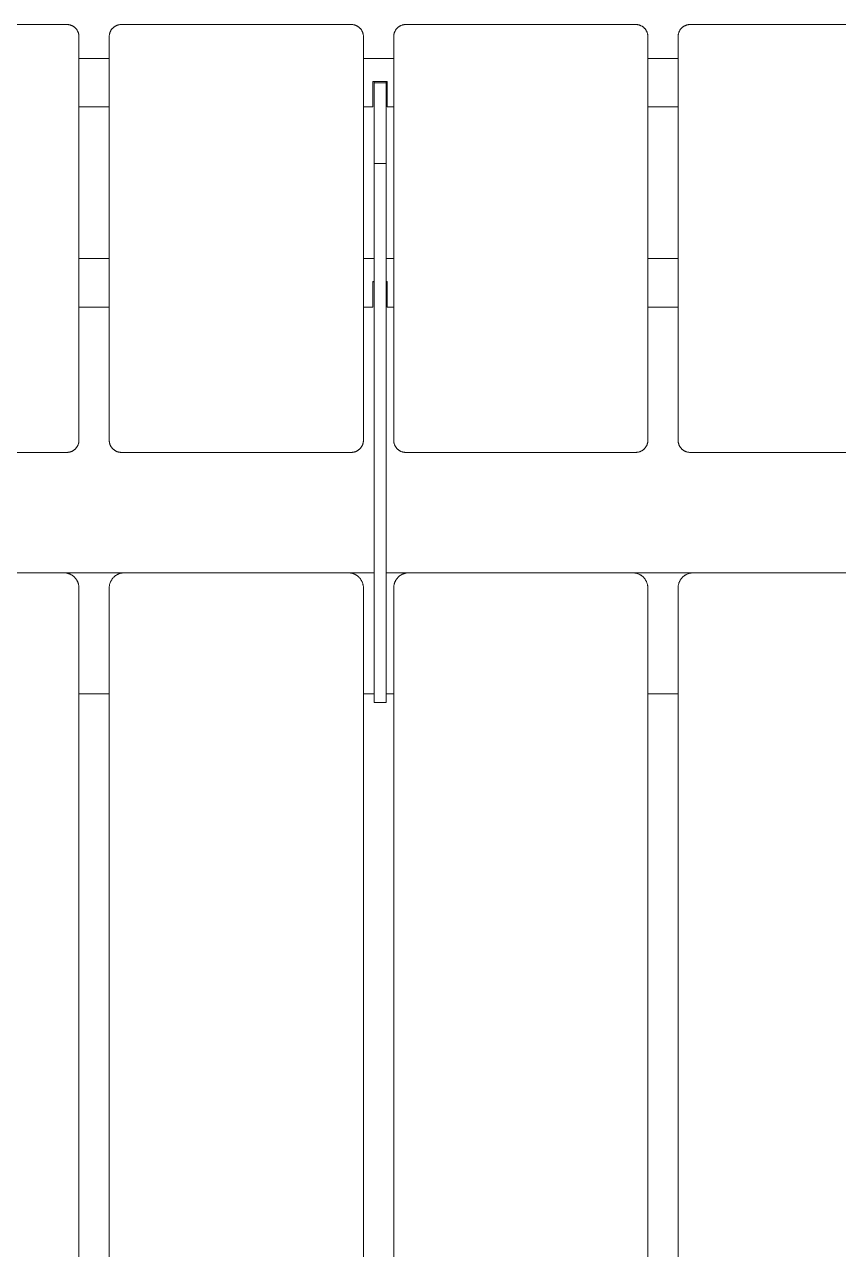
# Model space of a CAD drawing. Header units: millimetres. Extents: x -402 to 3954, y -41 to 3282.
# Drawn here: x 1012.6 to 1281.6, y 1479.3 to 1884.1 of the extents above; entities that cross this region are included whole.
import ezdxf

# ---------------------------------------------------------------- set-up
doc = ezdxf.new("R2010")
doc.units = ezdxf.units.MM
doc.layers.add('ZANO_R', color=7, linetype='Continuous', lineweight=0)

msp = doc.modelspace()

# ---------------------------------------------------------------- linework, layer by layer
at = {"layer": 'ZANO_R'}
for p, q in [((950.63, 1884.13), (1026.63, 1884.13)), ((1026.63, 1884.13), (1026.77, 1884.13)), ((1026.77, 1884.13), (1026.9, 1884.12)), ((1026.9, 1884.12), (1027.04, 1884.11)), ((1027.04, 1884.11), (1027.18, 1884.1)), ((1027.18, 1884.1), (1027.31, 1884.07)), ((1027.31, 1884.07), (1027.45, 1884.05)), ((1027.45, 1884.05), (1027.58, 1884.02)), ((1027.58, 1884.02), (1027.71, 1883.98)), ((1027.71, 1883.98), (1027.84, 1883.94)), ((1027.84, 1883.94), (1027.97, 1883.9)), ((1027.97, 1883.9), (1028.1, 1883.85)), ((1028.1, 1883.85), (1028.23, 1883.8)), ((1028.23, 1883.8), (1028.35, 1883.74)), ((1028.35, 1883.74), (1028.47, 1883.68)), ((1028.47, 1883.68), (1028.59, 1883.62)), ((1028.59, 1883.62), (1028.71, 1883.55)), ((1028.71, 1883.55), (1028.83, 1883.48)), ((1028.83, 1883.48), (1028.94, 1883.4)), ((1028.94, 1883.4), (1029.05, 1883.32)), ((1029.05, 1883.32), (1029.16, 1883.24)), ((1029.16, 1883.24), (1029.26, 1883.15)), ((1029.26, 1883.15), (1029.36, 1883.06)), ((1029.36, 1883.06), (1029.46, 1882.96)), ((1029.46, 1882.96), (1029.55, 1882.86)), ((1029.55, 1882.86), (1029.65, 1882.76)), ((1029.65, 1882.76), (1029.73, 1882.66)), ((1029.73, 1882.66), (1029.82, 1882.55)), ((1029.82, 1882.55), (1029.9, 1882.44)), ((1041.36, 1882.44), (1041.44, 1882.55)), ((1041.44, 1882.55), (1041.53, 1882.66)), ((1041.53, 1882.66), (1041.62, 1882.76)), ((1041.62, 1882.76), (1041.71, 1882.86)), ((1041.71, 1882.86), (1041.8, 1882.96)), ((1041.8, 1882.96), (1041.9, 1883.06)), ((1041.9, 1883.06), (1042, 1883.15)), ((1042, 1883.15), (1042.11, 1883.24)), ((1042.11, 1883.24), (1042.21, 1883.32)), ((1042.21, 1883.32), (1042.32, 1883.4)), ((1042.32, 1883.4), (1042.44, 1883.48)), ((1042.44, 1883.48), (1042.55, 1883.55)), ((1042.55, 1883.55), (1042.67, 1883.62)), ((1042.67, 1883.62), (1042.79, 1883.68)), ((1042.79, 1883.68), (1042.91, 1883.74)), ((1042.91, 1883.74), (1043.04, 1883.8)), ((1043.04, 1883.8), (1043.16, 1883.85)), ((1043.16, 1883.85), (1043.29, 1883.9)), ((1043.29, 1883.9), (1043.42, 1883.94)), ((1043.42, 1883.94), (1043.55, 1883.98)), ((1043.55, 1883.98), (1043.68, 1884.02)), ((1043.68, 1884.02), (1043.82, 1884.05)), ((1043.82, 1884.05), (1043.95, 1884.07)), ((1043.95, 1884.07), (1044.09, 1884.1)), ((1044.09, 1884.1), (1044.22, 1884.11)), ((1044.22, 1884.11), (1044.36, 1884.12)), ((1044.36, 1884.12), (1044.49, 1884.13)), ((1044.49, 1884.13), (1044.63, 1884.13)), ((1044.63, 1884.13), (1120.63, 1884.13)), ((1120.63, 1884.13), (1120.77, 1884.13)), ((1120.77, 1884.13), (1120.9, 1884.12)), ((1120.9, 1884.12), (1121.04, 1884.11)), ((1121.04, 1884.11), (1121.18, 1884.1)), ((1121.18, 1884.1), (1121.31, 1884.07)), ((1121.31, 1884.07), (1121.45, 1884.05)), ((1121.45, 1884.05), (1121.58, 1884.02)), ((1121.58, 1884.02), (1121.71, 1883.98)), ((1121.71, 1883.98), (1121.84, 1883.94)), ((1121.84, 1883.94), (1121.97, 1883.9)), ((1121.97, 1883.9), (1122.1, 1883.85)), ((1122.1, 1883.85), (1122.23, 1883.8)), ((1122.23, 1883.8), (1122.35, 1883.74)), ((1122.35, 1883.74), (1122.47, 1883.68)), ((1122.47, 1883.68), (1122.59, 1883.62)), ((1122.59, 1883.62), (1122.71, 1883.55)), ((1122.71, 1883.55), (1122.83, 1883.48)), ((1122.83, 1883.48), (1122.94, 1883.4)), ((1122.94, 1883.4), (1123.05, 1883.32)), ((1123.05, 1883.32), (1123.16, 1883.24)), ((1123.16, 1883.24), (1123.26, 1883.15)), ((1123.26, 1883.15), (1123.36, 1883.06)), ((1123.36, 1883.06), (1123.46, 1882.96)), ((1123.46, 1882.96), (1123.55, 1882.86)), ((1123.55, 1882.86), (1123.65, 1882.76)), ((1123.65, 1882.76), (1123.73, 1882.66)), ((1123.73, 1882.66), (1123.82, 1882.55)), ((1123.82, 1882.55), (1123.9, 1882.44)), ((1135.36, 1882.44), (1135.44, 1882.55)), ((1135.44, 1882.55), (1135.53, 1882.66)), ((1135.53, 1882.66), (1135.62, 1882.76)), ((1135.62, 1882.76), (1135.71, 1882.86)), ((1135.71, 1882.86), (1135.8, 1882.96)), ((1135.8, 1882.96), (1135.9, 1883.06)), ((1135.9, 1883.06), (1136, 1883.15)), ((1136, 1883.15), (1136.11, 1883.24)), ((1136.11, 1883.24), (1136.21, 1883.32)), ((1136.21, 1883.32), (1136.32, 1883.4)), ((1136.32, 1883.4), (1136.44, 1883.48)), ((1136.44, 1883.48), (1136.55, 1883.55)), ((1136.55, 1883.55), (1136.67, 1883.62)), ((1136.67, 1883.62), (1136.79, 1883.68)), ((1136.79, 1883.68), (1136.91, 1883.74)), ((1136.91, 1883.74), (1137.04, 1883.8)), ((1137.04, 1883.8), (1137.16, 1883.85)), ((1137.16, 1883.85), (1137.29, 1883.9)), ((1137.29, 1883.9), (1137.42, 1883.94)), ((1137.42, 1883.94), (1137.55, 1883.98)), ((1137.55, 1883.98), (1137.68, 1884.02)), ((1137.68, 1884.02), (1137.82, 1884.05)), ((1137.82, 1884.05), (1137.95, 1884.07)), ((1137.95, 1884.07), (1138.09, 1884.1)), ((1138.09, 1884.1), (1138.22, 1884.11)), ((1138.22, 1884.11), (1138.36, 1884.12)), ((1138.36, 1884.12), (1138.49, 1884.13)), ((1138.49, 1884.13), (1138.63, 1884.13)), ((1138.63, 1884.13), (1214.63, 1884.13)), ((1214.63, 1884.13), (1214.77, 1884.13)), ((1214.77, 1884.13), (1214.9, 1884.12)), ((1214.9, 1884.12), (1215.04, 1884.11)), ((1215.04, 1884.11), (1215.18, 1884.1)), ((1215.18, 1884.1), (1215.31, 1884.07)), ((1215.31, 1884.07), (1215.45, 1884.05)), ((1215.45, 1884.05), (1215.58, 1884.02)), ((1215.58, 1884.02), (1215.71, 1883.98)), ((1215.71, 1883.98), (1215.84, 1883.94)), ((1215.84, 1883.94), (1215.97, 1883.9)), ((1215.97, 1883.9), (1216.1, 1883.85)), ((1216.1, 1883.85), (1216.23, 1883.8)), ((1216.23, 1883.8), (1216.35, 1883.74)), ((1216.35, 1883.74), (1216.47, 1883.68)), ((1216.47, 1883.68), (1216.59, 1883.62)), ((1216.59, 1883.62), (1216.71, 1883.55)), ((1216.71, 1883.55), (1216.83, 1883.48)), ((1216.83, 1883.48), (1216.94, 1883.4)), ((1216.94, 1883.4), (1217.05, 1883.32)), ((1217.05, 1883.32), (1217.16, 1883.24)), ((1217.16, 1883.24), (1217.26, 1883.15)), ((1217.26, 1883.15), (1217.36, 1883.06)), ((1217.36, 1883.06), (1217.46, 1882.96)), ((1217.46, 1882.96), (1217.55, 1882.86)), ((1217.55, 1882.86), (1217.65, 1882.76)), ((1217.65, 1882.76), (1217.73, 1882.66)), ((1217.73, 1882.66), (1217.82, 1882.55)), ((1217.82, 1882.55), (1217.9, 1882.44)), ((1229.36, 1882.44), (1229.44, 1882.55)), ((1229.44, 1882.55), (1229.53, 1882.66)), ((1229.53, 1882.66), (1229.62, 1882.76)), ((1229.62, 1882.76), (1229.71, 1882.86)), ((1229.71, 1882.86), (1229.8, 1882.96)), ((1229.8, 1882.96), (1229.9, 1883.06)), ((1229.9, 1883.06), (1230, 1883.15)), ((1230, 1883.15), (1230.11, 1883.24)), ((1230.11, 1883.24), (1230.21, 1883.32)), ((1230.21, 1883.32), (1230.32, 1883.4)), ((1230.32, 1883.4), (1230.44, 1883.48)), ((1230.44, 1883.48), (1230.55, 1883.55)), ((1230.55, 1883.55), (1230.67, 1883.62)), ((1230.67, 1883.62), (1230.79, 1883.68)), ((1230.79, 1883.68), (1230.91, 1883.74)), ((1230.91, 1883.74), (1231.04, 1883.8)), ((1231.04, 1883.8), (1231.16, 1883.85)), ((1231.16, 1883.85), (1231.29, 1883.9)), ((1231.29, 1883.9), (1231.42, 1883.94)), ((1231.42, 1883.94), (1231.55, 1883.98)), ((1231.55, 1883.98), (1231.68, 1884.02)), ((1231.68, 1884.02), (1231.82, 1884.05)), ((1231.82, 1884.05), (1231.95, 1884.07)), ((1231.95, 1884.07), (1232.09, 1884.1)), ((1232.09, 1884.1), (1232.22, 1884.11)), ((1232.22, 1884.11), (1232.36, 1884.12)), ((1232.36, 1884.12), (1232.49, 1884.13)), ((1232.49, 1884.13), (1232.63, 1884.13)), ((1232.63, 1884.13), (1308.63, 1884.13)), ((1029.9, 1882.44), (1029.98, 1882.33)), ((1029.98, 1882.33), (1030.05, 1882.21)), ((1030.05, 1882.21), (1030.12, 1882.09)), ((1030.12, 1882.09), (1030.18, 1881.97)), ((1030.18, 1881.97), (1030.24, 1881.85)), ((1030.24, 1881.85), (1030.3, 1881.73)), ((1030.3, 1881.73), (1030.35, 1881.6)), ((1030.35, 1881.6), (1030.4, 1881.47)), ((1030.4, 1881.47), (1030.44, 1881.34)), ((1030.44, 1881.34), (1030.48, 1881.21)), ((1030.48, 1881.21), (1030.52, 1881.08)), ((1030.52, 1881.08), (1030.55, 1880.95)), ((1030.55, 1880.95), (1030.57, 1880.81)), ((1030.57, 1880.81), (1030.59, 1880.68)), ((1030.59, 1880.68), (1030.61, 1880.54)), ((1030.61, 1880.54), (1030.62, 1880.41)), ((1030.62, 1880.41), (1030.63, 1880.27)), ((1030.63, 1880.27), (1030.63, 1880.13)), ((1030.63, 1848.21), (1030.63, 1880.13)), ((1040.63, 1880.27), (1040.64, 1880.41)), ((1040.63, 1880.13), (1040.63, 1880.27)), ((1040.63, 1880.13), (1040.63, 1848.21)), ((1040.64, 1880.41), (1040.65, 1880.54)), ((1040.65, 1880.54), (1040.67, 1880.68)), ((1040.67, 1880.68), (1040.69, 1880.81)), ((1040.69, 1880.81), (1040.72, 1880.95)), ((1040.72, 1880.95), (1040.75, 1881.08)), ((1040.75, 1881.08), (1040.78, 1881.21)), ((1040.78, 1881.21), (1040.82, 1881.34)), ((1040.82, 1881.34), (1040.86, 1881.47)), ((1040.86, 1881.47), (1040.91, 1881.6)), ((1040.91, 1881.6), (1040.96, 1881.73)), ((1040.96, 1881.73), (1041.02, 1881.85)), ((1041.02, 1881.85), (1041.08, 1881.97)), ((1041.08, 1881.97), (1041.14, 1882.09)), ((1041.14, 1882.09), (1041.21, 1882.21)), ((1041.21, 1882.21), (1041.29, 1882.33)), ((1041.29, 1882.33), (1041.36, 1882.44)), ((1123.9, 1882.44), (1123.98, 1882.33)), ((1123.98, 1882.33), (1124.05, 1882.21)), ((1124.05, 1882.21), (1124.12, 1882.09)), ((1124.12, 1882.09), (1124.18, 1881.97)), ((1124.18, 1881.97), (1124.24, 1881.85)), ((1124.24, 1881.85), (1124.3, 1881.73)), ((1124.3, 1881.73), (1124.35, 1881.6)), ((1124.35, 1881.6), (1124.4, 1881.47)), ((1124.4, 1881.47), (1124.44, 1881.34)), ((1124.44, 1881.34), (1124.48, 1881.21)), ((1124.48, 1881.21), (1124.52, 1881.08)), ((1124.52, 1881.08), (1124.55, 1880.95)), ((1124.55, 1880.95), (1124.57, 1880.81)), ((1124.57, 1880.81), (1124.59, 1880.68)), ((1124.59, 1880.68), (1124.61, 1880.54)), ((1124.61, 1880.54), (1124.62, 1880.41)), ((1124.62, 1880.41), (1124.63, 1880.27)), ((1124.63, 1880.27), (1124.63, 1880.13)), ((1124.63, 1848.21), (1124.63, 1880.13)), ((1134.63, 1880.27), (1134.64, 1880.41)), ((1134.63, 1880.13), (1134.63, 1880.27)), ((1134.63, 1880.13), (1134.63, 1848.21)), ((1134.64, 1880.41), (1134.65, 1880.54)), ((1134.65, 1880.54), (1134.67, 1880.68)), ((1134.67, 1880.68), (1134.69, 1880.81)), ((1134.69, 1880.81), (1134.72, 1880.95)), ((1134.72, 1880.95), (1134.75, 1881.08)), ((1134.75, 1881.08), (1134.78, 1881.21)), ((1134.78, 1881.21), (1134.82, 1881.34)), ((1134.82, 1881.34), (1134.86, 1881.47)), ((1134.86, 1881.47), (1134.91, 1881.6)), ((1134.91, 1881.6), (1134.96, 1881.73)), ((1134.96, 1881.73), (1135.02, 1881.85)), ((1135.02, 1881.85), (1135.08, 1881.97)), ((1135.08, 1881.97), (1135.14, 1882.09)), ((1135.14, 1882.09), (1135.21, 1882.21)), ((1135.21, 1882.21), (1135.29, 1882.33)), ((1135.29, 1882.33), (1135.36, 1882.44)), ((1217.9, 1882.44), (1217.98, 1882.33)), ((1217.98, 1882.33), (1218.05, 1882.21)), ((1218.05, 1882.21), (1218.12, 1882.09)), ((1218.12, 1882.09), (1218.18, 1881.97)), ((1218.18, 1881.97), (1218.24, 1881.85)), ((1218.24, 1881.85), (1218.3, 1881.73)), ((1218.3, 1881.73), (1218.35, 1881.6)), ((1218.35, 1881.6), (1218.4, 1881.47)), ((1218.4, 1881.47), (1218.44, 1881.34)), ((1218.44, 1881.34), (1218.48, 1881.21)), ((1218.48, 1881.21), (1218.52, 1881.08)), ((1218.52, 1881.08), (1218.55, 1880.95)), ((1218.55, 1880.95), (1218.57, 1880.81)), ((1218.57, 1880.81), (1218.59, 1880.68)), ((1218.59, 1880.68), (1218.61, 1880.54)), ((1218.61, 1880.54), (1218.62, 1880.41)), ((1218.62, 1880.41), (1218.63, 1880.27)), ((1218.63, 1880.27), (1218.63, 1880.13)), ((1218.63, 1848.21), (1218.63, 1880.13)), ((1228.63, 1880.27), (1228.64, 1880.41)), ((1228.63, 1880.13), (1228.63, 1880.27)), ((1228.63, 1880.13), (1228.63, 1848.21)), ((1228.64, 1880.41), (1228.65, 1880.54)), ((1228.65, 1880.54), (1228.67, 1880.68)), ((1228.67, 1880.68), (1228.69, 1880.81)), ((1228.69, 1880.81), (1228.72, 1880.95)), ((1228.72, 1880.95), (1228.75, 1881.08)), ((1228.75, 1881.08), (1228.78, 1881.21)), ((1228.78, 1881.21), (1228.82, 1881.34)), ((1228.82, 1881.34), (1228.86, 1881.47)), ((1228.86, 1881.47), (1228.91, 1881.6)), ((1228.91, 1881.6), (1228.96, 1881.73)), ((1228.96, 1881.73), (1229.02, 1881.85)), ((1229.02, 1881.85), (1229.08, 1881.97)), ((1229.08, 1881.97), (1229.14, 1882.09)), ((1229.14, 1882.09), (1229.21, 1882.21)), ((1229.21, 1882.21), (1229.29, 1882.33)), ((1229.29, 1882.33), (1229.36, 1882.44)), ((1040.63, 1872.9), (1030.63, 1872.9)), ((1134.63, 1872.9), (1124.63, 1872.9)), ((1228.63, 1872.9), (1218.63, 1872.9)), ((1127.73, 1856.9), (1127.73, 1865.3)), ((1127.73, 1865.3), (1132.53, 1865.3)), ((1127.73, 1865.28), (1132.53, 1865.28)), ((1128.13, 1864.9), (1128.13, 1865.28)), ((1128.13, 1838.14), (1128.13, 1864.9)), ((1132.13, 1864.9), (1128.13, 1864.9)), ((1132.13, 1864.9), (1132.13, 1865.28)), ((1132.13, 1838.14), (1132.13, 1864.9)), ((1132.53, 1865.3), (1132.53, 1856.9)), ((1030.63, 1856.9), (1040.63, 1856.9)), ((1040.63, 1856.88), (1030.63, 1856.88)), ((1124.63, 1856.9), (1127.73, 1856.9)), ((1127.73, 1856.88), (1124.63, 1856.88)), ((1127.73, 1856.9), (1127.73, 1856.88)), ((1132.53, 1856.9), (1134.63, 1856.9)), ((1132.53, 1856.88), (1132.53, 1856.9)), ((1134.63, 1856.88), (1132.53, 1856.88)), ((1218.63, 1856.9), (1228.63, 1856.9)), ((1228.63, 1856.88), (1218.63, 1856.88)), ((1030.63, 1746.72), (1030.63, 1848.21)), ((1040.63, 1848.21), (1040.63, 1746.72)), ((1124.63, 1746.72), (1124.63, 1848.21)), ((1134.63, 1848.21), (1134.63, 1746.72)), ((1218.63, 1746.72), (1218.63, 1848.21)), ((1228.63, 1848.21), (1228.63, 1746.72)), ((1128.13, 1838.14), (1132.13, 1838.14)), ((1128.13, 1717.36), (1128.13, 1838.14)), ((1132.13, 1717.36), (1132.13, 1838.14)), ((1040.63, 1806.76), (1030.63, 1806.76)), ((1128.13, 1806.76), (1124.63, 1806.76)), ((1134.63, 1806.76), (1132.13, 1806.76)), ((1228.63, 1806.76), (1218.63, 1806.76)), ((1127.73, 1790.76), (1127.73, 1799.16)), ((1127.73, 1799.16), (1128.13, 1799.16)), ((1127.73, 1799.13), (1128.13, 1799.13)), ((1132.13, 1799.16), (1132.53, 1799.16)), ((1132.13, 1799.13), (1132.53, 1799.13)), ((1132.53, 1799.16), (1132.53, 1790.76)), ((1030.63, 1790.76), (1040.63, 1790.76)), ((1040.63, 1790.73), (1030.63, 1790.73)), ((1124.63, 1790.76), (1127.73, 1790.76)), ((1127.73, 1790.73), (1124.63, 1790.73)), ((1127.73, 1790.76), (1127.73, 1790.73)), ((1132.53, 1790.76), (1134.63, 1790.76)), ((1132.53, 1790.73), (1132.53, 1790.76)), ((1134.63, 1790.73), (1132.53, 1790.73)), ((1218.63, 1790.76), (1228.63, 1790.76)), ((1228.63, 1790.73), (1218.63, 1790.73)), ((1030.24, 1745), (1030.18, 1744.88)), ((1030.3, 1745.13), (1030.24, 1745)), ((1030.35, 1745.25), (1030.3, 1745.13)), ((1030.4, 1745.38), (1030.35, 1745.25)), ((1030.44, 1745.51), (1030.4, 1745.38)), ((1030.48, 1745.64), (1030.44, 1745.51)), ((1030.52, 1745.77), (1030.48, 1745.64)), ((1030.55, 1745.91), (1030.52, 1745.77)), ((1030.57, 1746.04), (1030.55, 1745.91)), ((1030.59, 1746.18), (1030.57, 1746.04)), ((1030.61, 1746.31), (1030.59, 1746.18)), ((1030.62, 1746.45), (1030.61, 1746.31)), ((1030.63, 1746.58), (1030.62, 1746.45)), ((1030.63, 1746.72), (1030.63, 1746.58)), ((1040.63, 1746.58), (1040.63, 1746.72)), ((1040.64, 1746.45), (1040.63, 1746.58)), ((1040.65, 1746.31), (1040.64, 1746.45)), ((1040.67, 1746.18), (1040.65, 1746.31)), ((1040.69, 1746.04), (1040.67, 1746.18)), ((1040.72, 1745.91), (1040.69, 1746.04)), ((1040.75, 1745.77), (1040.72, 1745.91)), ((1040.78, 1745.64), (1040.75, 1745.77)), ((1040.82, 1745.51), (1040.78, 1745.64)), ((1040.86, 1745.38), (1040.82, 1745.51)), ((1040.91, 1745.25), (1040.86, 1745.38)), ((1040.96, 1745.13), (1040.91, 1745.25)), ((1041.02, 1745), (1040.96, 1745.13)), ((1041.08, 1744.88), (1041.02, 1745)), ((1124.24, 1745), (1124.18, 1744.88)), ((1124.3, 1745.13), (1124.24, 1745)), ((1124.35, 1745.25), (1124.3, 1745.13)), ((1124.4, 1745.38), (1124.35, 1745.25)), ((1124.44, 1745.51), (1124.4, 1745.38)), ((1124.48, 1745.64), (1124.44, 1745.51)), ((1124.52, 1745.77), (1124.48, 1745.64)), ((1124.55, 1745.91), (1124.52, 1745.77)), ((1124.57, 1746.04), (1124.55, 1745.91)), ((1124.59, 1746.18), (1124.57, 1746.04)), ((1124.61, 1746.31), (1124.59, 1746.18)), ((1124.62, 1746.45), (1124.61, 1746.31)), ((1124.63, 1746.58), (1124.62, 1746.45)), ((1124.63, 1746.72), (1124.63, 1746.58)), ((1134.63, 1746.58), (1134.63, 1746.72)), ((1134.64, 1746.45), (1134.63, 1746.58)), ((1134.65, 1746.31), (1134.64, 1746.45)), ((1134.67, 1746.18), (1134.65, 1746.31)), ((1134.69, 1746.04), (1134.67, 1746.18)), ((1134.72, 1745.91), (1134.69, 1746.04)), ((1134.75, 1745.77), (1134.72, 1745.91)), ((1134.78, 1745.64), (1134.75, 1745.77)), ((1134.82, 1745.51), (1134.78, 1745.64)), ((1134.86, 1745.38), (1134.82, 1745.51)), ((1134.91, 1745.25), (1134.86, 1745.38)), ((1134.96, 1745.13), (1134.91, 1745.25)), ((1135.02, 1745), (1134.96, 1745.13)), ((1135.08, 1744.88), (1135.02, 1745)), ((1218.24, 1745), (1218.18, 1744.88)), ((1218.3, 1745.13), (1218.24, 1745)), ((1218.35, 1745.25), (1218.3, 1745.13)), ((1218.4, 1745.38), (1218.35, 1745.25)), ((1218.44, 1745.51), (1218.4, 1745.38)), ((1218.48, 1745.64), (1218.44, 1745.51)), ((1218.52, 1745.77), (1218.48, 1745.64)), ((1218.55, 1745.91), (1218.52, 1745.77)), ((1218.57, 1746.04), (1218.55, 1745.91)), ((1218.59, 1746.18), (1218.57, 1746.04)), ((1218.61, 1746.31), (1218.59, 1746.18)), ((1218.62, 1746.45), (1218.61, 1746.31)), ((1218.63, 1746.58), (1218.62, 1746.45)), ((1218.63, 1746.72), (1218.63, 1746.58)), ((1228.63, 1746.58), (1228.63, 1746.72)), ((1228.64, 1746.45), (1228.63, 1746.58)), ((1228.65, 1746.31), (1228.64, 1746.45)), ((1228.67, 1746.18), (1228.65, 1746.31)), ((1228.69, 1746.04), (1228.67, 1746.18)), ((1228.72, 1745.91), (1228.69, 1746.04)), ((1228.75, 1745.77), (1228.72, 1745.91)), ((1228.78, 1745.64), (1228.75, 1745.77)), ((1228.82, 1745.51), (1228.78, 1745.64)), ((1228.86, 1745.38), (1228.82, 1745.51)), ((1228.91, 1745.25), (1228.86, 1745.38)), ((1228.96, 1745.13), (1228.91, 1745.25)), ((1229.02, 1745), (1228.96, 1745.13)), ((1229.08, 1744.88), (1229.02, 1745)), ((1026.63, 1742.72), (950.63, 1742.72)), ((1026.77, 1742.72), (1026.63, 1742.72)), ((1026.9, 1742.73), (1026.77, 1742.72)), ((1027.04, 1742.74), (1026.9, 1742.73)), ((1027.18, 1742.76), (1027.04, 1742.74)), ((1027.31, 1742.78), (1027.18, 1742.76)), ((1027.45, 1742.8), (1027.31, 1742.78)), ((1027.58, 1742.83), (1027.45, 1742.8)), ((1027.71, 1742.87), (1027.58, 1742.83)), ((1027.84, 1742.91), (1027.71, 1742.87)), ((1027.97, 1742.95), (1027.84, 1742.91)), ((1028.1, 1743), (1027.97, 1742.95)), ((1028.23, 1743.05), (1028.1, 1743)), ((1028.35, 1743.11), (1028.23, 1743.05)), ((1028.47, 1743.17), (1028.35, 1743.11)), ((1028.59, 1743.23), (1028.47, 1743.17)), ((1028.71, 1743.3), (1028.59, 1743.23)), ((1028.83, 1743.38), (1028.71, 1743.3)), ((1028.94, 1743.45), (1028.83, 1743.38)), ((1029.05, 1743.53), (1028.94, 1743.45)), ((1029.16, 1743.62), (1029.05, 1743.53)), ((1029.26, 1743.71), (1029.16, 1743.62)), ((1029.36, 1743.8), (1029.26, 1743.71)), ((1029.46, 1743.89), (1029.36, 1743.8)), ((1029.55, 1743.99), (1029.46, 1743.89)), ((1029.65, 1744.09), (1029.55, 1743.99)), ((1029.73, 1744.2), (1029.65, 1744.09)), ((1029.82, 1744.3), (1029.73, 1744.2)), ((1029.9, 1744.41), (1029.82, 1744.3)), ((1029.98, 1744.53), (1029.9, 1744.41)), ((1030.05, 1744.64), (1029.98, 1744.53)), ((1030.12, 1744.76), (1030.05, 1744.64)), ((1030.18, 1744.88), (1030.12, 1744.76)), ((1041.14, 1744.76), (1041.08, 1744.88)), ((1041.21, 1744.64), (1041.14, 1744.76)), ((1041.29, 1744.53), (1041.21, 1744.64)), ((1041.36, 1744.41), (1041.29, 1744.53)), ((1041.44, 1744.3), (1041.36, 1744.41)), ((1041.53, 1744.2), (1041.44, 1744.3)), ((1041.62, 1744.09), (1041.53, 1744.2)), ((1041.71, 1743.99), (1041.62, 1744.09)), ((1041.8, 1743.89), (1041.71, 1743.99)), ((1041.9, 1743.8), (1041.8, 1743.89)), ((1042, 1743.71), (1041.9, 1743.8)), ((1042.11, 1743.62), (1042, 1743.71)), ((1042.21, 1743.53), (1042.11, 1743.62)), ((1042.32, 1743.45), (1042.21, 1743.53)), ((1042.44, 1743.38), (1042.32, 1743.45)), ((1042.55, 1743.3), (1042.44, 1743.38)), ((1042.67, 1743.23), (1042.55, 1743.3)), ((1042.79, 1743.17), (1042.67, 1743.23)), ((1042.91, 1743.11), (1042.79, 1743.17)), ((1043.04, 1743.05), (1042.91, 1743.11)), ((1043.16, 1743), (1043.04, 1743.05)), ((1043.29, 1742.95), (1043.16, 1743)), ((1043.42, 1742.91), (1043.29, 1742.95)), ((1043.55, 1742.87), (1043.42, 1742.91)), ((1043.68, 1742.83), (1043.55, 1742.87)), ((1043.82, 1742.8), (1043.68, 1742.83)), ((1043.95, 1742.78), (1043.82, 1742.8)), ((1044.09, 1742.76), (1043.95, 1742.78)), ((1044.22, 1742.74), (1044.09, 1742.76)), ((1044.36, 1742.73), (1044.22, 1742.74)), ((1044.49, 1742.72), (1044.36, 1742.73)), ((1044.63, 1742.72), (1044.49, 1742.72)), ((1120.63, 1742.72), (1044.63, 1742.72)), ((1120.77, 1742.72), (1120.63, 1742.72)), ((1120.9, 1742.73), (1120.77, 1742.72)), ((1121.04, 1742.74), (1120.9, 1742.73)), ((1121.18, 1742.76), (1121.04, 1742.74)), ((1121.31, 1742.78), (1121.18, 1742.76)), ((1121.45, 1742.8), (1121.31, 1742.78)), ((1121.58, 1742.83), (1121.45, 1742.8)), ((1121.71, 1742.87), (1121.58, 1742.83)), ((1121.84, 1742.91), (1121.71, 1742.87)), ((1121.97, 1742.95), (1121.84, 1742.91)), ((1122.1, 1743), (1121.97, 1742.95)), ((1122.23, 1743.05), (1122.1, 1743)), ((1122.35, 1743.11), (1122.23, 1743.05)), ((1122.47, 1743.17), (1122.35, 1743.11)), ((1122.59, 1743.23), (1122.47, 1743.17)), ((1122.71, 1743.3), (1122.59, 1743.23)), ((1122.83, 1743.38), (1122.71, 1743.3)), ((1122.94, 1743.45), (1122.83, 1743.38)), ((1123.05, 1743.53), (1122.94, 1743.45)), ((1123.16, 1743.62), (1123.05, 1743.53)), ((1123.26, 1743.71), (1123.16, 1743.62)), ((1123.36, 1743.8), (1123.26, 1743.71)), ((1123.46, 1743.89), (1123.36, 1743.8)), ((1123.55, 1743.99), (1123.46, 1743.89)), ((1123.65, 1744.09), (1123.55, 1743.99)), ((1123.73, 1744.2), (1123.65, 1744.09)), ((1123.82, 1744.3), (1123.73, 1744.2)), ((1123.9, 1744.41), (1123.82, 1744.3)), ((1123.98, 1744.53), (1123.9, 1744.41)), ((1124.05, 1744.64), (1123.98, 1744.53)), ((1124.12, 1744.76), (1124.05, 1744.64)), ((1124.18, 1744.88), (1124.12, 1744.76)), ((1135.14, 1744.76), (1135.08, 1744.88)), ((1135.21, 1744.64), (1135.14, 1744.76)), ((1135.29, 1744.53), (1135.21, 1744.64)), ((1135.36, 1744.41), (1135.29, 1744.53)), ((1135.44, 1744.3), (1135.36, 1744.41)), ((1135.53, 1744.2), (1135.44, 1744.3)), ((1135.62, 1744.09), (1135.53, 1744.2)), ((1135.71, 1743.99), (1135.62, 1744.09)), ((1135.8, 1743.89), (1135.71, 1743.99)), ((1135.9, 1743.8), (1135.8, 1743.89)), ((1136, 1743.71), (1135.9, 1743.8)), ((1136.11, 1743.62), (1136, 1743.71)), ((1136.21, 1743.53), (1136.11, 1743.62)), ((1136.32, 1743.45), (1136.21, 1743.53)), ((1136.44, 1743.38), (1136.32, 1743.45)), ((1136.55, 1743.3), (1136.44, 1743.38)), ((1136.67, 1743.23), (1136.55, 1743.3)), ((1136.79, 1743.17), (1136.67, 1743.23)), ((1136.91, 1743.11), (1136.79, 1743.17)), ((1137.04, 1743.05), (1136.91, 1743.11)), ((1137.16, 1743), (1137.04, 1743.05)), ((1137.29, 1742.95), (1137.16, 1743)), ((1137.42, 1742.91), (1137.29, 1742.95)), ((1137.55, 1742.87), (1137.42, 1742.91)), ((1137.68, 1742.83), (1137.55, 1742.87)), ((1137.82, 1742.8), (1137.68, 1742.83)), ((1137.95, 1742.78), (1137.82, 1742.8)), ((1138.09, 1742.76), (1137.95, 1742.78)), ((1138.22, 1742.74), (1138.09, 1742.76)), ((1138.36, 1742.73), (1138.22, 1742.74)), ((1138.49, 1742.72), (1138.36, 1742.73)), ((1138.63, 1742.72), (1138.49, 1742.72)), ((1214.63, 1742.72), (1138.63, 1742.72)), ((1214.77, 1742.72), (1214.63, 1742.72)), ((1214.9, 1742.73), (1214.77, 1742.72)), ((1215.04, 1742.74), (1214.9, 1742.73)), ((1215.18, 1742.76), (1215.04, 1742.74)), ((1215.31, 1742.78), (1215.18, 1742.76)), ((1215.45, 1742.8), (1215.31, 1742.78)), ((1215.58, 1742.83), (1215.45, 1742.8)), ((1215.71, 1742.87), (1215.58, 1742.83)), ((1215.84, 1742.91), (1215.71, 1742.87)), ((1215.97, 1742.95), (1215.84, 1742.91)), ((1216.1, 1743), (1215.97, 1742.95)), ((1216.23, 1743.05), (1216.1, 1743)), ((1216.35, 1743.11), (1216.23, 1743.05)), ((1216.47, 1743.17), (1216.35, 1743.11)), ((1216.59, 1743.23), (1216.47, 1743.17)), ((1216.71, 1743.3), (1216.59, 1743.23)), ((1216.83, 1743.38), (1216.71, 1743.3)), ((1216.94, 1743.45), (1216.83, 1743.38)), ((1217.05, 1743.53), (1216.94, 1743.45)), ((1217.16, 1743.62), (1217.05, 1743.53)), ((1217.26, 1743.71), (1217.16, 1743.62)), ((1217.36, 1743.8), (1217.26, 1743.71)), ((1217.46, 1743.89), (1217.36, 1743.8)), ((1217.55, 1743.99), (1217.46, 1743.89)), ((1217.65, 1744.09), (1217.55, 1743.99)), ((1217.73, 1744.2), (1217.65, 1744.09)), ((1217.82, 1744.3), (1217.73, 1744.2)), ((1217.9, 1744.41), (1217.82, 1744.3)), ((1217.98, 1744.53), (1217.9, 1744.41)), ((1218.05, 1744.64), (1217.98, 1744.53)), ((1218.12, 1744.76), (1218.05, 1744.64)), ((1218.18, 1744.88), (1218.12, 1744.76)), ((1229.14, 1744.76), (1229.08, 1744.88)), ((1229.21, 1744.64), (1229.14, 1744.76)), ((1229.29, 1744.53), (1229.21, 1744.64)), ((1229.36, 1744.41), (1229.29, 1744.53)), ((1229.44, 1744.3), (1229.36, 1744.41)), ((1229.53, 1744.2), (1229.44, 1744.3)), ((1229.62, 1744.09), (1229.53, 1744.2)), ((1229.71, 1743.99), (1229.62, 1744.09)), ((1229.8, 1743.89), (1229.71, 1743.99)), ((1229.9, 1743.8), (1229.8, 1743.89)), ((1230, 1743.71), (1229.9, 1743.8)), ((1230.11, 1743.62), (1230, 1743.71)), ((1230.21, 1743.53), (1230.11, 1743.62)), ((1230.32, 1743.45), (1230.21, 1743.53)), ((1230.44, 1743.38), (1230.32, 1743.45)), ((1230.55, 1743.3), (1230.44, 1743.38)), ((1230.67, 1743.23), (1230.55, 1743.3)), ((1230.79, 1743.17), (1230.67, 1743.23)), ((1230.91, 1743.11), (1230.79, 1743.17)), ((1231.04, 1743.05), (1230.91, 1743.11)), ((1231.16, 1743), (1231.04, 1743.05)), ((1231.29, 1742.95), (1231.16, 1743)), ((1231.42, 1742.91), (1231.29, 1742.95)), ((1231.55, 1742.87), (1231.42, 1742.91)), ((1231.68, 1742.83), (1231.55, 1742.87)), ((1231.82, 1742.8), (1231.68, 1742.83)), ((1231.95, 1742.78), (1231.82, 1742.8)), ((1232.09, 1742.76), (1231.95, 1742.78)), ((1232.22, 1742.74), (1232.09, 1742.76)), ((1232.36, 1742.73), (1232.22, 1742.74)), ((1232.49, 1742.72), (1232.36, 1742.73)), ((1232.63, 1742.72), (1232.49, 1742.72)), ((1308.63, 1742.72), (1232.63, 1742.72)), ((1128.13, 1712.64), (1128.13, 1717.36)), ((1132.13, 1712.64), (1132.13, 1717.36)), ((1128.13, 1686.26), (1128.13, 1712.64)), ((1132.13, 1686.26), (1132.13, 1712.64)), ((1025.63, 1702.91), (951.63, 1702.91)), ((1025.8, 1702.9), (1025.63, 1702.91)), ((1045.52, 1702.91), (1025.74, 1702.91)), ((1025.97, 1702.89), (1025.8, 1702.9)), ((1026.14, 1702.88), (1025.97, 1702.89)), ((1026.31, 1702.86), (1026.14, 1702.88)), ((1026.48, 1702.83), (1026.31, 1702.86)), ((1026.65, 1702.8), (1026.48, 1702.83)), ((1026.82, 1702.76), (1026.65, 1702.8)), ((1026.98, 1702.72), (1026.82, 1702.76)), ((1027.14, 1702.67), (1026.98, 1702.72)), ((1027.31, 1702.62), (1027.14, 1702.67)), ((1027.47, 1702.56), (1027.31, 1702.62)), ((1027.62, 1702.49), (1027.47, 1702.56)), ((1027.78, 1702.42), (1027.62, 1702.49)), ((1027.93, 1702.34), (1027.78, 1702.42)), ((1028.08, 1702.26), (1027.93, 1702.34)), ((1028.23, 1702.18), (1028.08, 1702.26)), ((1028.37, 1702.09), (1028.23, 1702.18)), ((1028.51, 1701.99), (1028.37, 1702.09)), ((1028.65, 1701.89), (1028.51, 1701.99)), ((1028.79, 1701.78), (1028.65, 1701.89)), ((1028.92, 1701.67), (1028.79, 1701.78)), ((1029.04, 1701.56), (1028.92, 1701.67)), ((1029.17, 1701.44), (1029.04, 1701.56)), ((1029.29, 1701.32), (1029.17, 1701.44)), ((1029.4, 1701.19), (1029.29, 1701.32)), ((1029.51, 1701.06), (1029.4, 1701.19)), ((1029.62, 1700.93), (1029.51, 1701.06)), ((1029.72, 1700.79), (1029.62, 1700.93)), ((1029.81, 1700.65), (1029.72, 1700.79)), ((1029.9, 1700.5), (1029.81, 1700.65)), ((1029.99, 1700.36), (1029.9, 1700.5)), ((1041.27, 1700.36), (1041.36, 1700.5)), ((1041.36, 1700.5), (1041.45, 1700.65)), ((1041.45, 1700.65), (1041.55, 1700.79)), ((1041.55, 1700.79), (1041.65, 1700.93)), ((1041.65, 1700.93), (1041.75, 1701.06)), ((1041.75, 1701.06), (1041.86, 1701.19)), ((1041.86, 1701.19), (1041.98, 1701.32)), ((1041.98, 1701.32), (1042.1, 1701.44)), ((1042.1, 1701.44), (1042.22, 1701.56)), ((1042.22, 1701.56), (1042.35, 1701.67)), ((1042.35, 1701.67), (1042.48, 1701.78)), ((1042.48, 1701.78), (1042.61, 1701.89)), ((1042.61, 1701.89), (1042.75, 1701.99)), ((1042.75, 1701.99), (1042.89, 1702.09)), ((1042.89, 1702.09), (1043.03, 1702.18)), ((1043.03, 1702.18), (1043.18, 1702.26)), ((1043.18, 1702.26), (1043.33, 1702.34)), ((1043.33, 1702.34), (1043.48, 1702.42)), ((1043.48, 1702.42), (1043.64, 1702.49)), ((1043.64, 1702.49), (1043.8, 1702.56)), ((1043.8, 1702.56), (1043.96, 1702.62)), ((1043.96, 1702.62), (1044.12, 1702.67)), ((1044.12, 1702.67), (1044.28, 1702.72)), ((1044.28, 1702.72), (1044.45, 1702.76)), ((1044.45, 1702.76), (1044.61, 1702.8)), ((1044.61, 1702.8), (1044.78, 1702.83)), ((1044.78, 1702.83), (1044.95, 1702.86)), ((1044.95, 1702.86), (1045.12, 1702.88)), ((1045.12, 1702.88), (1045.29, 1702.89)), ((1045.29, 1702.89), (1045.46, 1702.9)), ((1045.46, 1702.9), (1045.63, 1702.91)), ((1119.63, 1702.91), (1045.63, 1702.91)), ((1119.8, 1702.9), (1119.63, 1702.91)), ((1128.13, 1702.91), (1119.74, 1702.91)), ((1119.97, 1702.89), (1119.8, 1702.9)), ((1120.14, 1702.88), (1119.97, 1702.89)), ((1120.31, 1702.86), (1120.14, 1702.88)), ((1120.48, 1702.83), (1120.31, 1702.86)), ((1120.65, 1702.8), (1120.48, 1702.83)), ((1120.82, 1702.76), (1120.65, 1702.8)), ((1120.98, 1702.72), (1120.82, 1702.76)), ((1121.14, 1702.67), (1120.98, 1702.72)), ((1121.31, 1702.62), (1121.14, 1702.67)), ((1121.47, 1702.56), (1121.31, 1702.62)), ((1121.62, 1702.49), (1121.47, 1702.56)), ((1121.78, 1702.42), (1121.62, 1702.49)), ((1121.93, 1702.34), (1121.78, 1702.42)), ((1122.08, 1702.26), (1121.93, 1702.34)), ((1122.23, 1702.18), (1122.08, 1702.26)), ((1122.37, 1702.09), (1122.23, 1702.18)), ((1122.51, 1701.99), (1122.37, 1702.09)), ((1122.65, 1701.89), (1122.51, 1701.99)), ((1122.79, 1701.78), (1122.65, 1701.89)), ((1122.92, 1701.67), (1122.79, 1701.78)), ((1123.04, 1701.56), (1122.92, 1701.67)), ((1123.17, 1701.44), (1123.04, 1701.56)), ((1123.29, 1701.32), (1123.17, 1701.44)), ((1123.4, 1701.19), (1123.29, 1701.32)), ((1123.51, 1701.06), (1123.4, 1701.19)), ((1123.62, 1700.93), (1123.51, 1701.06)), ((1123.72, 1700.79), (1123.62, 1700.93)), ((1123.81, 1700.65), (1123.72, 1700.79)), ((1123.9, 1700.5), (1123.81, 1700.65)), ((1123.99, 1700.36), (1123.9, 1700.5)), ((1139.52, 1702.91), (1132.13, 1702.91)), ((1135.27, 1700.36), (1135.36, 1700.5)), ((1135.36, 1700.5), (1135.45, 1700.65)), ((1135.45, 1700.65), (1135.55, 1700.79)), ((1135.55, 1700.79), (1135.65, 1700.93)), ((1135.65, 1700.93), (1135.75, 1701.06)), ((1135.75, 1701.06), (1135.86, 1701.19)), ((1135.86, 1701.19), (1135.98, 1701.32)), ((1135.98, 1701.32), (1136.1, 1701.44)), ((1136.1, 1701.44), (1136.22, 1701.56)), ((1136.22, 1701.56), (1136.35, 1701.67)), ((1136.35, 1701.67), (1136.48, 1701.78)), ((1136.48, 1701.78), (1136.61, 1701.89)), ((1136.61, 1701.89), (1136.75, 1701.99)), ((1136.75, 1701.99), (1136.89, 1702.09)), ((1136.89, 1702.09), (1137.03, 1702.18)), ((1137.03, 1702.18), (1137.18, 1702.26)), ((1137.18, 1702.26), (1137.33, 1702.34)), ((1137.33, 1702.34), (1137.48, 1702.42)), ((1137.48, 1702.42), (1137.64, 1702.49)), ((1137.64, 1702.49), (1137.8, 1702.56)), ((1137.8, 1702.56), (1137.96, 1702.62)), ((1137.96, 1702.62), (1138.12, 1702.67)), ((1138.12, 1702.67), (1138.28, 1702.72)), ((1138.28, 1702.72), (1138.45, 1702.76)), ((1138.45, 1702.76), (1138.61, 1702.8)), ((1138.61, 1702.8), (1138.78, 1702.83)), ((1138.78, 1702.83), (1138.95, 1702.86)), ((1138.95, 1702.86), (1139.12, 1702.88)), ((1139.12, 1702.88), (1139.29, 1702.89)), ((1139.29, 1702.89), (1139.46, 1702.9)), ((1139.46, 1702.9), (1139.63, 1702.91)), ((1213.63, 1702.91), (1139.63, 1702.91)), ((1213.8, 1702.9), (1213.63, 1702.91)), ((1233.52, 1702.91), (1213.74, 1702.91)), ((1213.97, 1702.89), (1213.8, 1702.9)), ((1214.14, 1702.88), (1213.97, 1702.89)), ((1214.31, 1702.86), (1214.14, 1702.88)), ((1214.48, 1702.83), (1214.31, 1702.86)), ((1214.65, 1702.8), (1214.48, 1702.83)), ((1214.82, 1702.76), (1214.65, 1702.8)), ((1214.98, 1702.72), (1214.82, 1702.76)), ((1215.14, 1702.67), (1214.98, 1702.72)), ((1215.31, 1702.62), (1215.14, 1702.67)), ((1215.47, 1702.56), (1215.31, 1702.62)), ((1215.62, 1702.49), (1215.47, 1702.56)), ((1215.78, 1702.42), (1215.62, 1702.49)), ((1215.93, 1702.34), (1215.78, 1702.42)), ((1216.08, 1702.26), (1215.93, 1702.34)), ((1216.23, 1702.18), (1216.08, 1702.26)), ((1216.37, 1702.09), (1216.23, 1702.18)), ((1216.51, 1701.99), (1216.37, 1702.09)), ((1216.65, 1701.89), (1216.51, 1701.99)), ((1216.79, 1701.78), (1216.65, 1701.89)), ((1216.92, 1701.67), (1216.79, 1701.78)), ((1217.04, 1701.56), (1216.92, 1701.67)), ((1217.17, 1701.44), (1217.04, 1701.56)), ((1217.29, 1701.32), (1217.17, 1701.44)), ((1217.4, 1701.19), (1217.29, 1701.32)), ((1217.51, 1701.06), (1217.4, 1701.19)), ((1217.62, 1700.93), (1217.51, 1701.06)), ((1217.72, 1700.79), (1217.62, 1700.93)), ((1217.81, 1700.65), (1217.72, 1700.79)), ((1217.9, 1700.5), (1217.81, 1700.65)), ((1217.99, 1700.36), (1217.9, 1700.5)), ((1229.27, 1700.36), (1229.36, 1700.5)), ((1229.36, 1700.5), (1229.45, 1700.65)), ((1229.45, 1700.65), (1229.55, 1700.79)), ((1229.55, 1700.79), (1229.65, 1700.93)), ((1229.65, 1700.93), (1229.75, 1701.06)), ((1229.75, 1701.06), (1229.86, 1701.19)), ((1229.86, 1701.19), (1229.98, 1701.32)), ((1229.98, 1701.32), (1230.1, 1701.44)), ((1230.1, 1701.44), (1230.22, 1701.56)), ((1230.22, 1701.56), (1230.35, 1701.67)), ((1230.35, 1701.67), (1230.48, 1701.78)), ((1230.48, 1701.78), (1230.61, 1701.89)), ((1230.61, 1701.89), (1230.75, 1701.99)), ((1230.75, 1701.99), (1230.89, 1702.09)), ((1230.89, 1702.09), (1231.03, 1702.18)), ((1231.03, 1702.18), (1231.18, 1702.26)), ((1231.18, 1702.26), (1231.33, 1702.34)), ((1231.33, 1702.34), (1231.48, 1702.42)), ((1231.48, 1702.42), (1231.64, 1702.49)), ((1231.64, 1702.49), (1231.8, 1702.56)), ((1231.8, 1702.56), (1231.96, 1702.62)), ((1231.96, 1702.62), (1232.12, 1702.67)), ((1232.12, 1702.67), (1232.28, 1702.72)), ((1232.28, 1702.72), (1232.45, 1702.76)), ((1232.45, 1702.76), (1232.61, 1702.8)), ((1232.61, 1702.8), (1232.78, 1702.83)), ((1232.78, 1702.83), (1232.95, 1702.86)), ((1232.95, 1702.86), (1233.12, 1702.88)), ((1233.12, 1702.88), (1233.29, 1702.89)), ((1233.29, 1702.89), (1233.46, 1702.9)), ((1233.46, 1702.9), (1233.63, 1702.91)), ((1307.63, 1702.91), (1233.63, 1702.91)), ((1030.07, 1700.21), (1029.99, 1700.36)), ((1030.15, 1700.05), (1030.07, 1700.21)), ((1030.22, 1699.9), (1030.15, 1700.05)), ((1030.28, 1699.74), (1030.22, 1699.9)), ((1030.34, 1699.58), (1030.28, 1699.74)), ((1030.4, 1699.42), (1030.34, 1699.58)), ((1030.45, 1699.25), (1030.4, 1699.42)), ((1030.49, 1699.09), (1030.45, 1699.25)), ((1030.53, 1698.92), (1030.49, 1699.09)), ((1030.56, 1698.75), (1030.53, 1698.92)), ((1030.58, 1698.59), (1030.56, 1698.75)), ((1030.61, 1698.42), (1030.58, 1698.59)), ((1030.62, 1698.25), (1030.61, 1698.42)), ((1030.63, 1698.08), (1030.62, 1698.25)), ((1030.63, 1697.91), (1030.63, 1698.08)), ((1030.63, 1697.91), (1030.63, 1257.91)), ((1040.63, 1698.08), (1040.64, 1698.25)), ((1040.63, 1697.91), (1040.63, 1698.08)), ((1040.63, 1257.91), (1040.63, 1697.91)), ((1040.64, 1698.25), (1040.66, 1698.42)), ((1040.66, 1698.42), (1040.68, 1698.59)), ((1040.68, 1698.59), (1040.7, 1698.75)), ((1040.7, 1698.75), (1040.74, 1698.92)), ((1040.74, 1698.92), (1040.77, 1699.09)), ((1040.77, 1699.09), (1040.82, 1699.25)), ((1040.82, 1699.25), (1040.87, 1699.42)), ((1040.87, 1699.42), (1040.92, 1699.58)), ((1040.92, 1699.58), (1040.98, 1699.74)), ((1040.98, 1699.74), (1041.05, 1699.9)), ((1041.05, 1699.9), (1041.12, 1700.05)), ((1041.12, 1700.05), (1041.19, 1700.21)), ((1041.19, 1700.21), (1041.27, 1700.36)), ((1124.07, 1700.21), (1123.99, 1700.36)), ((1124.15, 1700.05), (1124.07, 1700.21)), ((1124.22, 1699.9), (1124.15, 1700.05)), ((1124.28, 1699.74), (1124.22, 1699.9)), ((1124.34, 1699.58), (1124.28, 1699.74)), ((1124.4, 1699.42), (1124.34, 1699.58)), ((1124.45, 1699.25), (1124.4, 1699.42)), ((1124.49, 1699.09), (1124.45, 1699.25)), ((1124.53, 1698.92), (1124.49, 1699.09)), ((1124.56, 1698.75), (1124.53, 1698.92)), ((1124.58, 1698.59), (1124.56, 1698.75)), ((1124.61, 1698.42), (1124.58, 1698.59)), ((1124.62, 1698.25), (1124.61, 1698.42)), ((1124.63, 1698.08), (1124.62, 1698.25)), ((1124.63, 1697.91), (1124.63, 1698.08)), ((1124.63, 1697.91), (1124.63, 1257.91)), ((1134.63, 1698.08), (1134.64, 1698.25)), ((1134.63, 1697.91), (1134.63, 1698.08)), ((1134.63, 1257.91), (1134.63, 1697.91)), ((1134.64, 1698.25), (1134.66, 1698.42)), ((1134.66, 1698.42), (1134.68, 1698.59)), ((1134.68, 1698.59), (1134.7, 1698.75)), ((1134.7, 1698.75), (1134.74, 1698.92)), ((1134.74, 1698.92), (1134.77, 1699.09)), ((1134.77, 1699.09), (1134.82, 1699.25)), ((1134.82, 1699.25), (1134.87, 1699.42)), ((1134.87, 1699.42), (1134.92, 1699.58)), ((1134.92, 1699.58), (1134.98, 1699.74)), ((1134.98, 1699.74), (1135.05, 1699.9)), ((1135.05, 1699.9), (1135.12, 1700.05)), ((1135.12, 1700.05), (1135.19, 1700.21)), ((1135.19, 1700.21), (1135.27, 1700.36)), ((1218.07, 1700.21), (1217.99, 1700.36)), ((1218.15, 1700.05), (1218.07, 1700.21)), ((1218.22, 1699.9), (1218.15, 1700.05)), ((1218.28, 1699.74), (1218.22, 1699.9)), ((1218.34, 1699.58), (1218.28, 1699.74)), ((1218.4, 1699.42), (1218.34, 1699.58)), ((1218.45, 1699.25), (1218.4, 1699.42)), ((1218.49, 1699.09), (1218.45, 1699.25)), ((1218.53, 1698.92), (1218.49, 1699.09)), ((1218.56, 1698.75), (1218.53, 1698.92)), ((1218.58, 1698.59), (1218.56, 1698.75)), ((1218.61, 1698.42), (1218.58, 1698.59)), ((1218.62, 1698.25), (1218.61, 1698.42)), ((1218.63, 1698.08), (1218.62, 1698.25)), ((1218.63, 1697.91), (1218.63, 1698.08)), ((1218.63, 1697.91), (1218.63, 1257.91)), ((1228.63, 1698.08), (1228.64, 1698.25)), ((1228.63, 1697.91), (1228.63, 1698.08)), ((1228.63, 1257.91), (1228.63, 1697.91)), ((1228.64, 1698.25), (1228.66, 1698.42)), ((1228.66, 1698.42), (1228.68, 1698.59)), ((1228.68, 1698.59), (1228.7, 1698.75)), ((1228.7, 1698.75), (1228.74, 1698.92)), ((1228.74, 1698.92), (1228.77, 1699.09)), ((1228.77, 1699.09), (1228.82, 1699.25)), ((1228.82, 1699.25), (1228.87, 1699.42)), ((1228.87, 1699.42), (1228.92, 1699.58)), ((1228.92, 1699.58), (1228.98, 1699.74)), ((1228.98, 1699.74), (1229.05, 1699.9)), ((1229.05, 1699.9), (1229.12, 1700.05)), ((1229.12, 1700.05), (1229.19, 1700.21)), ((1229.19, 1700.21), (1229.27, 1700.36)), ((1128.13, 1682.17), (1128.13, 1686.26)), ((1132.13, 1682.17), (1132.13, 1686.26)), ((1128.13, 1660.08), (1128.13, 1682.17)), ((1132.13, 1660.08), (1132.13, 1682.17)), ((1030.63, 1662.91), (1040.63, 1662.91)), ((1124.63, 1662.91), (1128.13, 1662.91)), ((1128.13, 1660.08), (1132.13, 1660.08)), ((1132.13, 1662.91), (1134.63, 1662.91)), ((1218.63, 1662.91), (1228.63, 1662.91))]:
    msp.add_line(p, q, dxfattribs=at)

doc.saveas('drawing.dxf')
